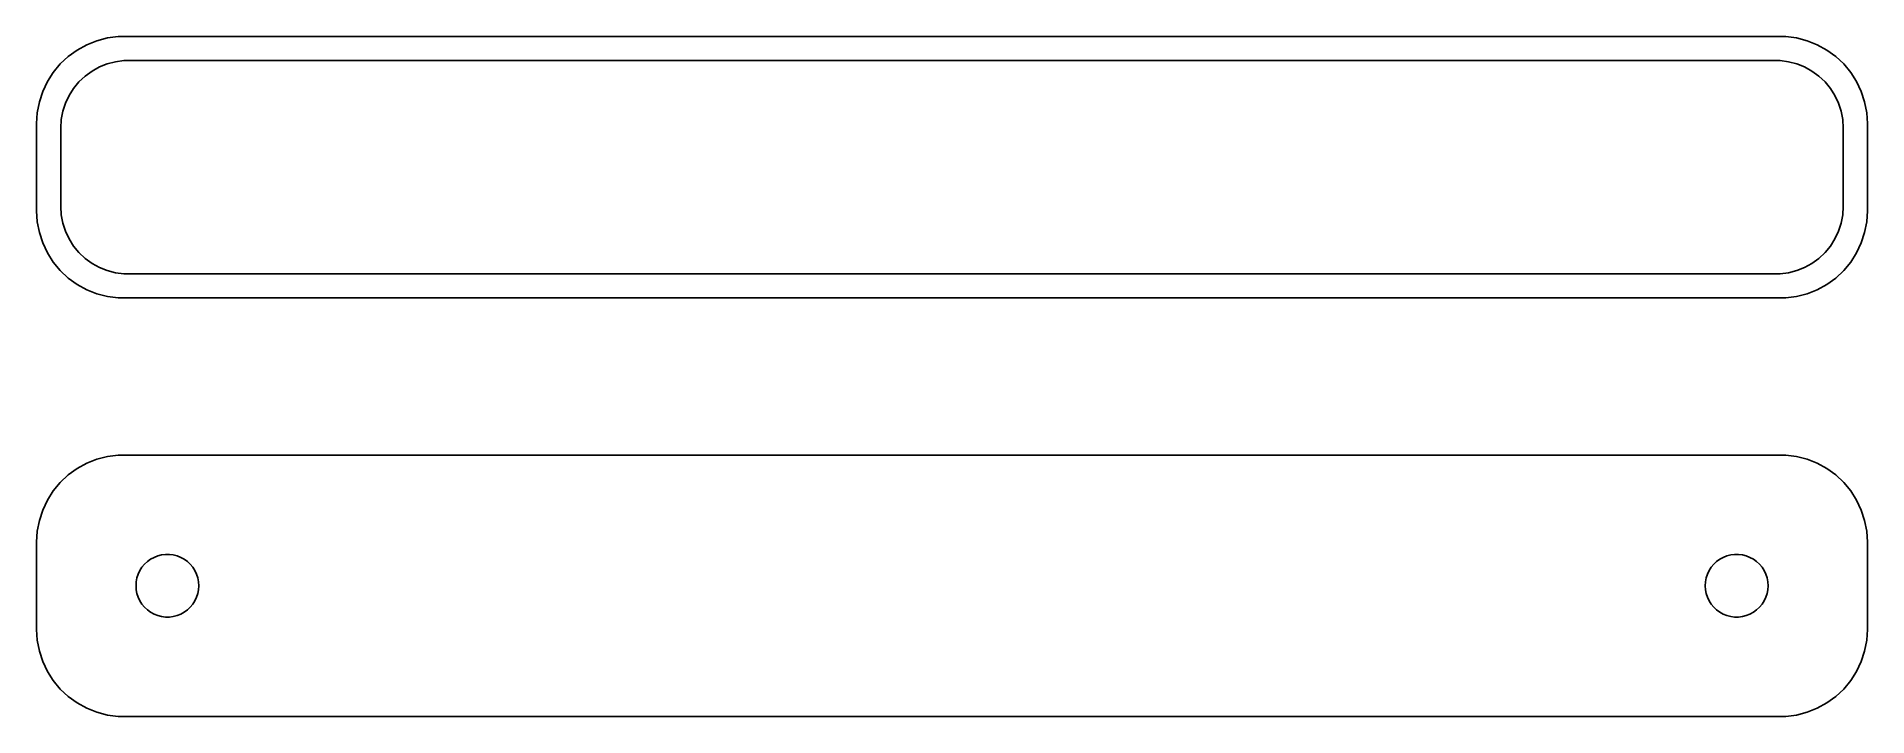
# Model space of a CAD drawing. Header units: metres. Extents: x -52 to 52, y 17 to 55.
import ezdxf

# ---------------------------------------------------------------- set-up
doc = ezdxf.new("R2010")
doc.units = ezdxf.units.M

msp = doc.modelspace()

# ---------------------------------------------------------------- linework, layer by layer
for p, q in [((-50.1791, 54.7216), (-50.6871, 54.3526)), ((-49.6289, 55.0241), (-50.1791, 54.7216)), ((-49.0451, 55.2553), (-49.6289, 55.0241)), ((-48.4369, 55.4114), (-49.0451, 55.2553)), ((-47.8139, 55.4901), (-48.4369, 55.4114)), ((47.8139, 55.4901), (-47.8139, 55.4901)), ((48.4369, 55.4114), (47.8139, 55.4901)), ((49.0451, 55.2553), (48.4369, 55.4114)), ((49.6289, 55.0241), (49.0451, 55.2553)), ((50.1791, 54.7216), (49.6289, 55.0241)), ((50.6871, 54.3526), (50.1791, 54.7216)), ((-51.1448, 53.9227), (-51.5451, 53.4389)), ((-50.6871, 54.3526), (-51.1448, 53.9227)), ((-49.3234, 53.5171), (-48.8975, 53.7512)), ((-48.8975, 53.7512), (-48.4457, 53.9301)), ((-48.4457, 53.9301), (-47.9751, 54.0509)), ((-47.9751, 54.0509), (-47.493, 54.1118)), ((-47.493, 54.1118), (47.493, 54.1118)), ((47.493, 54.1118), (47.9751, 54.0509)), ((47.9751, 54.0509), (48.4457, 53.9301)), ((48.4457, 53.9301), (48.8975, 53.7512)), ((48.8975, 53.7512), (49.3234, 53.5171)), ((51.1448, 53.9227), (50.6871, 54.3526)), ((51.5451, 53.4389), (51.1448, 53.9227)), ((-51.8815, 52.9088), (-52.1489, 52.3406)), ((-51.5451, 53.4389), (-51.8815, 52.9088)), ((-50.6408, 52.1141), (-50.3805, 52.5244)), ((-50.3805, 52.5244), (-50.0707, 52.8988)), ((-50.0707, 52.8988), (-49.7165, 53.2315)), ((-49.7165, 53.2315), (-49.3234, 53.5171)), ((49.3234, 53.5171), (49.7165, 53.2315)), ((49.7165, 53.2315), (50.0707, 52.8988)), ((50.0707, 52.8988), (50.3805, 52.5244)), ((50.3805, 52.5244), (50.6408, 52.1141)), ((51.8815, 52.9088), (51.5451, 53.4389)), ((52.1489, 52.3406), (51.8815, 52.9088)), ((-52.3429, 51.7434), (-52.4606, 51.1267)), ((-52.1489, 52.3406), (-52.3429, 51.7434)), ((-50.9979, 51.2123), (-50.8477, 51.6744)), ((-50.8477, 51.6744), (-50.6408, 52.1141)), ((50.6408, 52.1141), (50.8477, 51.6744)), ((50.8477, 51.6744), (50.9979, 51.2123)), ((52.3429, 51.7434), (52.1489, 52.3406)), ((52.4606, 51.1267), (52.3429, 51.7434)), ((-52.4606, 51.1267), (-52.5, 50.5)), ((-52.5, 50.5), (-52.5, 45.5)), ((-51.1195, 50.25), (-51.089, 50.735)), ((-51.089, 50.735), (-50.9979, 51.2123)), ((50.9979, 51.2123), (51.089, 50.735)), ((51.089, 50.735), (51.1195, 50.25)), ((52.5, 50.5), (52.4606, 51.1267)), ((52.5, 45.5), (52.5, 50.5)), ((-51.1195, 45.75), (-51.1195, 50.25)), ((51.1195, 50.25), (51.1195, 45.75)), ((-52.5, 45.5), (-52.4606, 44.8733)), ((-51.089, 45.265), (-51.1195, 45.75)), ((-50.9979, 44.7877), (-51.089, 45.265)), ((51.089, 45.265), (50.9979, 44.7877)), ((51.1195, 45.75), (51.089, 45.265)), ((52.4606, 44.8733), (52.5, 45.5)), ((-52.4606, 44.8733), (-52.3429, 44.2566)), ((-52.3429, 44.2566), (-52.1489, 43.6594)), ((-50.8477, 44.3256), (-50.9979, 44.7877)), ((-50.6408, 43.8859), (-50.8477, 44.3256)), ((50.8477, 44.3256), (50.6408, 43.8859)), ((50.9979, 44.7877), (50.8477, 44.3256)), ((52.1489, 43.6594), (52.3429, 44.2566)), ((52.3429, 44.2566), (52.4606, 44.8733)), ((-52.1489, 43.6594), (-51.8815, 43.0912)), ((-51.8815, 43.0912), (-51.5451, 42.5611)), ((-50.3805, 43.4756), (-50.6408, 43.8859)), ((-50.0707, 43.1012), (-50.3805, 43.4756)), ((-49.7165, 42.7685), (-50.0707, 43.1012)), ((50.0707, 43.1012), (49.7165, 42.7685)), ((50.3805, 43.4756), (50.0707, 43.1012)), ((50.6408, 43.8859), (50.3805, 43.4756)), ((51.5451, 42.5611), (51.8815, 43.0912)), ((51.8815, 43.0912), (52.1489, 43.6594)), ((-51.5451, 42.5611), (-51.1448, 42.0773)), ((-51.1448, 42.0773), (-50.6871, 41.6474)), ((-49.3234, 42.4829), (-49.7165, 42.7685)), ((-48.8975, 42.2488), (-49.3234, 42.4829)), ((-48.4457, 42.0699), (-48.8975, 42.2488)), ((-47.9751, 41.9491), (-48.4457, 42.0699)), ((48.4457, 42.0699), (47.9751, 41.9491)), ((48.8975, 42.2488), (48.4457, 42.0699)), ((49.3234, 42.4829), (48.8975, 42.2488)), ((49.7165, 42.7685), (49.3234, 42.4829)), ((50.6871, 41.6474), (51.1448, 42.0773)), ((51.1448, 42.0773), (51.5451, 42.5611)), ((-50.6871, 41.6474), (-50.1791, 41.2784)), ((-50.1791, 41.2784), (-49.6289, 40.9759)), ((-49.6289, 40.9759), (-49.0451, 40.7447)), ((-47.493, 41.8882), (-47.9751, 41.9491)), ((47.493, 41.8882), (-47.493, 41.8882)), ((47.9751, 41.9491), (47.493, 41.8882)), ((49.0451, 40.7447), (49.6289, 40.9759)), ((49.6289, 40.9759), (50.1791, 41.2784)), ((50.1791, 41.2784), (50.6871, 41.6474)), ((-49.0451, 40.7447), (-48.4369, 40.5886)), ((-48.4369, 40.5886), (-47.8139, 40.5099)), ((-47.8139, 40.5099), (47.8139, 40.5099)), ((47.8139, 40.5099), (48.4369, 40.5886)), ((48.4369, 40.5886), (49.0451, 40.7447)), ((-50.1791, 30.7216), (-50.6871, 30.3526)), ((-49.6289, 31.0241), (-50.1791, 30.7216)), ((-49.0451, 31.2553), (-49.6289, 31.0241)), ((-48.4369, 31.4114), (-49.0451, 31.2553)), ((-47.8139, 31.4901), (-48.4369, 31.4114)), ((47.8139, 31.4901), (-47.8139, 31.4901)), ((48.4369, 31.4114), (47.8139, 31.4901)), ((49.0451, 31.2553), (48.4369, 31.4114)), ((49.6289, 31.0241), (49.0451, 31.2553)), ((50.1791, 30.7216), (49.6289, 31.0241)), ((50.6871, 30.3526), (50.1791, 30.7216)), ((-51.5451, 29.4389), (-51.8815, 28.9088)), ((-51.1448, 29.9227), (-51.5451, 29.4389)), ((-50.6871, 30.3526), (-51.1448, 29.9227)), ((51.1448, 29.9227), (50.6871, 30.3526)), ((51.5451, 29.4389), (51.1448, 29.9227)), ((51.8815, 28.9088), (51.5451, 29.4389)), ((-51.8815, 28.9088), (-52.1489, 28.3406)), ((52.1489, 28.3406), (51.8815, 28.9088)), ((-52.3429, 27.7434), (-52.4606, 27.1267)), ((-52.1489, 28.3406), (-52.3429, 27.7434)), ((52.3429, 27.7434), (52.1489, 28.3406)), ((52.4606, 27.1267), (52.3429, 27.7434)), ((-52.4606, 27.1267), (-52.5, 26.5)), ((-52.5, 26.5), (-52.5, 21.5)), ((52.5, 26.5), (52.4606, 27.1267)), ((52.5, 21.5), (52.5, 26.5)), ((-46.4562, 25.058), (-46.3121, 25.2322)), ((-46.3121, 25.2322), (-46.1474, 25.3869)), ((-46.1474, 25.3869), (-45.9645, 25.5198)), ((-45.9645, 25.5198), (-45.7664, 25.6287)), ((-45.7664, 25.6287), (-45.5562, 25.7119)), ((-45.5562, 25.7119), (-45.3373, 25.7681)), ((-45.3373, 25.7681), (-45.113, 25.7964)), ((-45.113, 25.7964), (-44.887, 25.7964)), ((-44.887, 25.7964), (-44.6627, 25.7681)), ((-44.6627, 25.7681), (-44.4438, 25.7119)), ((-44.4438, 25.7119), (-44.2336, 25.6287)), ((-44.2336, 25.6287), (-44.0355, 25.5198)), ((-44.0355, 25.5198), (-43.8526, 25.3869)), ((-43.8526, 25.3869), (-43.6879, 25.2322)), ((-43.6879, 25.2322), (-43.5438, 25.058)), ((43.5438, 25.058), (43.6879, 25.2322)), ((43.6879, 25.2322), (43.8526, 25.3869)), ((43.8526, 25.3869), (44.0355, 25.5198)), ((44.0355, 25.5198), (44.2336, 25.6287)), ((44.2336, 25.6287), (44.4438, 25.7119)), ((44.4438, 25.7119), (44.6627, 25.7681)), ((44.6627, 25.7681), (44.887, 25.7964)), ((44.887, 25.7964), (45.113, 25.7964)), ((45.113, 25.7964), (45.3373, 25.7681)), ((45.3373, 25.7681), (45.5562, 25.7119)), ((45.5562, 25.7119), (45.7664, 25.6287)), ((45.7664, 25.6287), (45.9645, 25.5198)), ((45.9645, 25.5198), (46.1474, 25.3869)), ((46.1474, 25.3869), (46.3121, 25.2322)), ((46.3121, 25.2322), (46.4562, 25.058)), ((-46.8, 24), (-46.7858, 24.2256)), ((-46.7858, 24.2256), (-46.7434, 24.4476)), ((-46.7434, 24.4476), (-46.6736, 24.6626)), ((-46.6736, 24.6626), (-46.5773, 24.8671)), ((-46.5773, 24.8671), (-46.4562, 25.058)), ((-43.5438, 25.058), (-43.4226, 24.8671)), ((-43.4226, 24.8671), (-43.3264, 24.6626)), ((-43.3264, 24.6626), (-43.2565, 24.4476)), ((-43.2565, 24.4476), (-43.2142, 24.2256)), ((-43.2142, 24.2256), (-43.2, 24)), ((43.2, 24), (43.2142, 24.2256)), ((43.2142, 24.2256), (43.2565, 24.4476)), ((43.2565, 24.4476), (43.3264, 24.6626)), ((43.3264, 24.6626), (43.4226, 24.8671)), ((43.4226, 24.8671), (43.5438, 25.058)), ((46.4562, 25.058), (46.5773, 24.8671)), ((46.5773, 24.8671), (46.6736, 24.6626)), ((46.6736, 24.6626), (46.7434, 24.4476)), ((46.7434, 24.4476), (46.7858, 24.2256)), ((46.7858, 24.2256), (46.8, 24)), ((-46.7858, 23.7744), (-46.8, 24)), ((-46.7434, 23.5524), (-46.7858, 23.7744)), ((-46.6736, 23.3374), (-46.7434, 23.5524)), ((-46.5773, 23.1329), (-46.6736, 23.3374)), ((-46.4562, 22.942), (-46.5773, 23.1329)), ((-43.4226, 23.1329), (-43.5438, 22.942)), ((-43.3264, 23.3374), (-43.4226, 23.1329)), ((-43.2565, 23.5524), (-43.3264, 23.3374)), ((-43.2142, 23.7744), (-43.2565, 23.5524)), ((-43.2, 24), (-43.2142, 23.7744)), ((43.2142, 23.7744), (43.2, 24)), ((43.2565, 23.5524), (43.2142, 23.7744)), ((43.3264, 23.3374), (43.2565, 23.5524)), ((43.4226, 23.1329), (43.3264, 23.3374)), ((43.5438, 22.942), (43.4226, 23.1329)), ((46.5773, 23.1329), (46.4562, 22.942)), ((46.6736, 23.3374), (46.5773, 23.1329)), ((46.7434, 23.5524), (46.6736, 23.3374)), ((46.7858, 23.7744), (46.7434, 23.5524)), ((46.8, 24), (46.7858, 23.7744)), ((-46.3121, 22.7678), (-46.4562, 22.942)), ((-46.1474, 22.6131), (-46.3121, 22.7678)), ((-45.9645, 22.4802), (-46.1474, 22.6131)), ((-45.7664, 22.3713), (-45.9645, 22.4802)), ((-45.5562, 22.2881), (-45.7664, 22.3713)), ((-45.3373, 22.2319), (-45.5562, 22.2881)), ((-45.113, 22.2036), (-45.3373, 22.2319)), ((-44.887, 22.2036), (-45.113, 22.2036)), ((-44.6627, 22.2319), (-44.887, 22.2036)), ((-44.4438, 22.2881), (-44.6627, 22.2319)), ((-44.2336, 22.3713), (-44.4438, 22.2881)), ((-44.0355, 22.4802), (-44.2336, 22.3713)), ((-43.8526, 22.6131), (-44.0355, 22.4802)), ((-43.6879, 22.7678), (-43.8526, 22.6131)), ((-43.5438, 22.942), (-43.6879, 22.7678)), ((43.6879, 22.7678), (43.5438, 22.942)), ((43.8526, 22.6131), (43.6879, 22.7678)), ((44.0355, 22.4802), (43.8526, 22.6131)), ((44.2336, 22.3713), (44.0355, 22.4802)), ((44.4438, 22.2881), (44.2336, 22.3713)), ((44.6627, 22.2319), (44.4438, 22.2881)), ((44.887, 22.2036), (44.6627, 22.2319)), ((45.113, 22.2036), (44.887, 22.2036)), ((45.3373, 22.2319), (45.113, 22.2036)), ((45.5562, 22.2881), (45.3373, 22.2319)), ((45.7664, 22.3713), (45.5562, 22.2881)), ((45.9645, 22.4802), (45.7664, 22.3713)), ((46.1474, 22.6131), (45.9645, 22.4802)), ((46.3121, 22.7678), (46.1474, 22.6131)), ((46.4562, 22.942), (46.3121, 22.7678)), ((-52.5, 21.5), (-52.4606, 20.8733)), ((52.4606, 20.8733), (52.5, 21.5)), ((-52.4606, 20.8733), (-52.3429, 20.2566)), ((-52.3429, 20.2566), (-52.1489, 19.6594)), ((52.1489, 19.6594), (52.3429, 20.2566)), ((52.3429, 20.2566), (52.4606, 20.8733)), ((-52.1489, 19.6594), (-51.8815, 19.0912)), ((-51.8815, 19.0912), (-51.5451, 18.5611)), ((51.5451, 18.5611), (51.8815, 19.0912)), ((51.8815, 19.0912), (52.1489, 19.6594)), ((-51.5451, 18.5611), (-51.1448, 18.0773)), ((-51.1448, 18.0773), (-50.6871, 17.6474)), ((50.6871, 17.6474), (51.1448, 18.0773)), ((51.1448, 18.0773), (51.5451, 18.5611)), ((-50.6871, 17.6474), (-50.1791, 17.2784)), ((-50.1791, 17.2784), (-49.6289, 16.9759)), ((-49.6289, 16.9759), (-49.0451, 16.7447)), ((49.0451, 16.7447), (49.6289, 16.9759)), ((49.6289, 16.9759), (50.1791, 17.2784)), ((50.1791, 17.2784), (50.6871, 17.6474)), ((-49.0451, 16.7447), (-48.4369, 16.5886)), ((-48.4369, 16.5886), (-47.8139, 16.5099)), ((-47.8139, 16.5099), (47.8139, 16.5099)), ((47.8139, 16.5099), (48.4369, 16.5886)), ((48.4369, 16.5886), (49.0451, 16.7447))]:
    msp.add_line(p, q)

doc.saveas('drawing.dxf')
